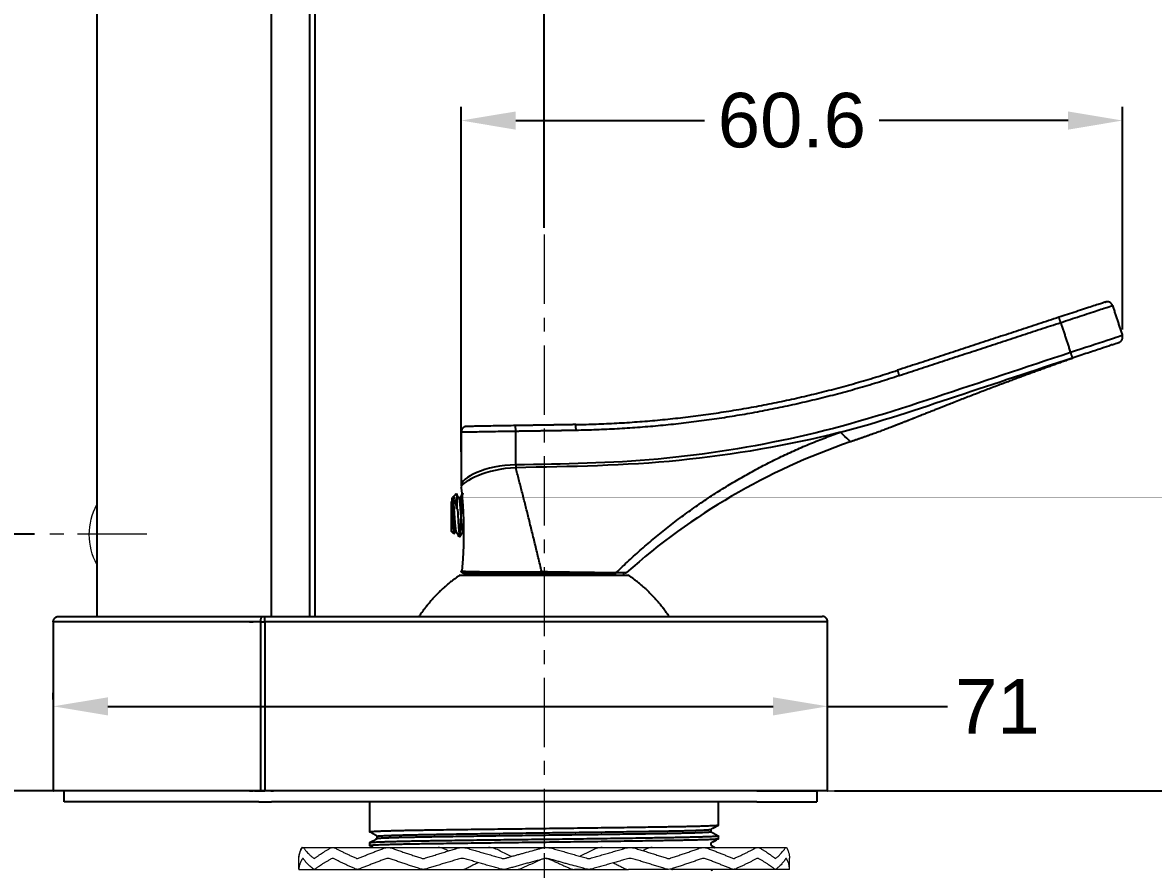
# Model space of a CAD drawing. Header units: millimetres. Extents: x 4812 to 5406, y -603 to -183.
# Drawn here: x 4879.7 to 4983.4, y -503.9 to -426.3 of the extents above; entities that cross this region are included whole.
import ezdxf

# ---------------------------------------------------------------- set-up
doc = ezdxf.new("R2010")
doc.units = ezdxf.units.MM
doc.header["$LTSCALE"] = 0.1
doc.linetypes.add('CENTERX2', pattern=[101.6, 63.5, -12.7, 12.7, -12.7])
doc.layers.get('0').update_dxf_attribs({"lineweight": 13})
doc.layers.add('CENTER', color=1, linetype='CENTERX2', lineweight=15)
doc.layers.add('DIM', color=3, linetype='Continuous', lineweight=9)
doc.styles.get("Standard").update_dxf_attribs({"font": 'arial.ttf'})
doc.dimstyles.new('사본(2) ISO-25', dxfattribs={"dimtxt": 5, "dimasz": 5, "dimexe": 1.25, "dimexo": 0.625, "dimgap": 1.5, "dimtad": 1, "dimtih": 1, "dimtoh": 1, "dimdec": 1, "dimdsep": 46, "dimtxsty": 'Standard', "dimcen": 5, "dimclrd": 3, "dimclre": 3, "dimclrt": 4, "dimadec": 0, "dimazin": 0, "dimtfac": 1, "dimtdec": 1, "dimtmove": 0, "dimatfit": 3, "dimfxl": 1.25, "dimarcsym": 0})

# ---------------------------------------------------------------- blocks, each defined once
blk = doc.blocks.new('*D9')
at = {"layer": 'Defpoints', "color": 0, "transparency": 16777216}
for p in [(5027, -375.09), (4953.54, -496.74), (5056.42, -496.74)]:
    blk.add_point(p, dxfattribs=at)
at = {"layer": 'DIM', "color": 3, "lineweight": -2, "transparency": 16777216}
for p, q in [((5027.63, -375.09), (5057.67, -375.09)), ((5056.42, -380.09), (5056.42, -429.39)), ((5056.42, -491.74), (5056.42, -437.41)), ((4954.16, -496.74), (5057.67, -496.74))]:
    blk.add_line(p, q, dxfattribs=at)
at = {"layer": 'DIM', "color": 3, "transparency": 16777216}
for points in [[(5055.58, -380.09), (5057.25, -380.09), (5056.42, -375.09)], [(5055.58, -491.74), (5057.25, -491.74), (5056.42, -496.74)]]:
    blk.add_solid(points, dxfattribs=at)
at = {"layer": 'DIM', "color": 4, "transparency": 16777216, "insert": (5056.42, -433.4), "char_height": 5, "attachment_point": 5}
blk.add_mtext('121.7', dxfattribs=at)
blk = doc.blocks.new('*D10')
at = {"layer": 'Defpoints', "color": 0, "transparency": 16777216}
for p in [(5020.9, -348.67), (4998.65, -410.8), (4927.54, -445.74), (5055.09, -496.74), (4927.54, -502.04)]:
    blk.add_point(p, dxfattribs=at)
at = {"layer": 'DIM', "color": 3, "lineweight": -2, "transparency": 16777216}
blk.add_line((4927.54, -445.11), (4927.54, -414.94), dxfattribs=at)
for start, end in [(277.0615, 282.393), (270.607, 275.5543)]:
    blk.add_arc((4927.54, 55.73), 471.92, start, end, dxfattribs=at)
at = {"layer": 'DIM', "color": 3, "transparency": 16777216}
for points in [[(5028.64, -404.38), (5029, -406.01), (5033.7, -404.1)], [(4932.54, -417), (4932.54, -415.33), (4927.54, -416.19)]]:
    blk.add_solid(points, dxfattribs=at)
at = {"layer": 'DIM', "color": 4, "transparency": 16777216, "insert": (4979.39, -413.34), "char_height": 5, "attachment_point": 5}
blk.add_mtext('13°', dxfattribs=at)
blk = doc.blocks.new('*D11')
at = {"layer": 'Defpoints', "color": 0, "transparency": 16777216}
for p in [(5027, -375.09), (4927.54, -511.74), (5027, -511.74)]:
    blk.add_point(p, dxfattribs=at)
at = {"layer": 'DIM', "color": 3, "lineweight": -2, "transparency": 16777216}
for p, q in [((5027, -375.71), (5027, -512.99)), ((4927.54, -511.12), (4927.54, -510.49)), ((4932.54, -511.74), (4969.26, -511.74)), ((5022, -511.74), (4985.28, -511.74))]:
    blk.add_line(p, q, dxfattribs=at)
at = {"layer": 'DIM', "color": 3, "transparency": 16777216}
for points in [[(4932.54, -510.91), (4932.54, -512.57), (4927.54, -511.74)], [(5022, -510.91), (5022, -512.57), (5027, -511.74)]]:
    blk.add_solid(points, dxfattribs=at)
at = {"layer": 'DIM', "color": 4, "transparency": 16777216, "insert": (4977.27, -511.74), "char_height": 5, "attachment_point": 5}
blk.add_mtext('99.5', dxfattribs=at)
blk = doc.blocks.new('*D13')
at = {"layer": 'Defpoints', "color": 0, "transparency": 16777216}
for p in [(4860.93, -473.19), (4881.44, -473.19), (4883.96, -496.74)]:
    blk.add_point(p, dxfattribs=at)
at = {"layer": 'DIM', "color": 3, "lineweight": -2, "transparency": 16777216}
for p, q in [((4860.93, -468.19), (4860.93, -463.19)), ((4880.81, -473.19), (4859.68, -473.19)), ((4860.93, -473.19), (4860.93, -478.19)), ((4860.93, -478.19), (4860.93, -480.91)), ((4860.93, -491.74), (4860.93, -489.02)), ((4860.93, -496.74), (4860.93, -491.74)), ((4883.34, -496.74), (4859.68, -496.74)), ((4860.93, -501.74), (4860.93, -506.74))]:
    blk.add_line(p, q, dxfattribs=at)
at = {"layer": 'DIM', "color": 3, "transparency": 16777216}
for points in [[(4860.09, -468.19), (4861.76, -468.19), (4860.93, -473.19)], [(4860.09, -501.74), (4861.76, -501.74), (4860.93, -496.74)]]:
    blk.add_solid(points, dxfattribs=at)
at = {"layer": 'DIM', "color": 4, "transparency": 16777216, "insert": (4860.93, -484.97), "char_height": 5, "attachment_point": 5}
blk.add_mtext('23.6', dxfattribs=at)
blk = doc.blocks.new('*D19')
at = {"layer": 'Defpoints', "color": 0, "transparency": 16777216}
for p in [(4980.58, -435.28), (4980.58, -455.06), (4919.94, -466.29)]:
    blk.add_point(p, dxfattribs=at)
at = {"layer": 'DIM', "color": 3, "lineweight": -2, "transparency": 16777216}
for p, q in [((4919.94, -465.66), (4919.94, -434.03)), ((4980.58, -454.43), (4980.58, -434.03)), ((4924.94, -435.28), (4942.25, -435.28)), ((4975.58, -435.28), (4958.27, -435.28))]:
    blk.add_line(p, q, dxfattribs=at)
at = {"layer": 'DIM', "color": 3, "transparency": 16777216}
for points in [[(4924.94, -434.45), (4924.94, -436.12), (4919.94, -435.28)], [(4975.58, -434.45), (4975.58, -436.12), (4980.58, -435.28)]]:
    blk.add_solid(points, dxfattribs=at)
at = {"layer": 'DIM', "color": 4, "transparency": 16777216, "insert": (4950.26, -435.28), "char_height": 5, "attachment_point": 5}
blk.add_mtext('60.6', dxfattribs=at)
blk = doc.blocks.new('*D24')
at = {"layer": 'Defpoints', "color": 0, "transparency": 16777216}
for p in [(4882.54, -488.99), (4953.54, -488.99), (4953.54, -493.17)]:
    blk.add_point(p, dxfattribs=at)
at = {"layer": 'DIM', "color": 3, "lineweight": -2, "transparency": 16777216}
for p, q in [((4882.54, -488.37), (4882.54, -487.74)), ((4953.54, -492.55), (4953.54, -487.74)), ((4887.54, -488.99), (4948.54, -488.99)), ((4953.54, -488.99), (4964.52, -488.99))]:
    blk.add_line(p, q, dxfattribs=at)
at = {"layer": 'DIM', "color": 3, "transparency": 16777216}
for points in [[(4887.54, -488.16), (4887.54, -489.82), (4882.54, -488.99)], [(4948.54, -488.16), (4948.54, -489.82), (4953.54, -488.99)]]:
    blk.add_solid(points, dxfattribs=at)
at = {"layer": 'DIM', "color": 4, "transparency": 16777216, "insert": (4969.1, -488.99), "char_height": 5, "attachment_point": 5}
blk.add_mtext('71', dxfattribs=at)
blk = doc.blocks.new('*D69')
at = {"layer": 'Defpoints', "color": 0, "transparency": 16777216}
for p in [(5055.09, -496.74), (4927.54, -526.74), (4927.54, -526.74)]:
    blk.add_point(p, dxfattribs=at)
at = {"layer": 'DIM', "color": 3, "lineweight": -2, "transparency": 16777216}
for p, q in [((5055.09, -497.37), (5055.09, -527.99)), ((4927.54, -526.12), (4927.54, -525.49)), ((4932.54, -526.74), (4981.59, -526.74)), ((5050.09, -526.74), (5001.03, -526.74))]:
    blk.add_line(p, q, dxfattribs=at)
at = {"layer": 'DIM', "color": 3, "transparency": 16777216}
for points in [[(4932.54, -525.91), (4932.54, -527.57), (4927.54, -526.74)], [(5050.09, -525.91), (5050.09, -527.57), (5055.09, -526.74)]]:
    blk.add_solid(points, dxfattribs=at)
at = {"layer": 'DIM', "color": 4, "transparency": 16777216, "insert": (4991.31, -526.74), "char_height": 5, "attachment_point": 5}
blk.add_mtext('127.5', dxfattribs=at)

msp = doc.modelspace()

# ---------------------------------------------------------------- linework, layer by layer
at = {"lineweight": -3}
msp.add_line((4886.54, -354.24), (4886.54, -480.74), dxfattribs=at)
at = {"lineweight": -3, "extrusion": (0, 1, 0)}
for p, q in [((4883.54, -497.74), (4883.54, -496.74)), ((4901, -496.74), (4883.54, -496.74)), ((4901, -496.74), (4901.56, -496.74)), ((4901.56, -496.74), (4901.94, -496.74)), ((4947.04, -496.74), (4901.94, -496.74)), ((4947.04, -496.74), (4952.54, -496.74)), ((4952.54, -496.74), (4952.54, -497.74)), ((4901.39, -497.74), (4883.54, -497.74)), ((4901.39, -497.74), (4902.54, -497.74)), ((4947.04, -497.74), (4902.54, -497.74)), ((4947.04, -497.74), (4952.54, -497.74))]:
    msp.add_line(p, q, dxfattribs=at)
msp.add_line((4953.54, -496.74), (4957.56, -496.74))
at = {"color": 7, "linetype": 'Continuous'}
for p, q in [((4905.35, -501.94), (4937.45, -501.94)), ((4920.03, -501.94), (4922.45, -501.94)), ((4932.88, -501.94), (4935.42, -501.94)), ((4937.45, -501.94), (4949.73, -501.94)), ((4905.04, -503.92), (4905.04, -502.94)), ((4927.11, -503.09), (4927.24, -503.03)), ((4950.04, -503.92), (4950.04, -502.9)), ((4905.05, -503.92), (4905.04, -503.94)), ((4905.04, -503.94), (4923.83, -503.94)), ((4916.46, -503.94), (4920.03, -503.94)), ((4923.83, -503.94), (4935.28, -503.94)), ((4931.64, -503.94), (4930.32, -503.94)), ((4938.96, -503.94), (4935.28, -503.94)), ((4950.04, -503.94), (4939.31, -503.94)), ((4950.04, -503.94), (4950.04, -503.92))]:
    msp.add_line(p, q, dxfattribs=at)
at = {"extrusion": (0, 0, -1)}
msp.add_arc((-4891.59, -473.24), 5.75, 331.4378, 28.5622, dxfattribs=at)
at = {"lineweight": -3}
for points, degree in [([(4902.54, -480.74), (4902.54, -417.49), (4902.54, -354.24)], 2), ([(4906.04, -377.67), (4906.04, -429.21), (4906.04, -480.74)], 2), ([(4906.54, -480.74), (4906.54, -429.21), (4906.54, -377.67)], 2), ([(4979.66, -452.24), (4980.11, -453.62), (4980.56, -454.99)], 2), ([(4974.75, -453.32), (4967.35, -455.75), (4959.94, -458.18)], 2), ([(4960.09, -458.66), (4967.5, -456.23), (4974.91, -453.8)], 2), ([(4974.91, -453.8), (4975.36, -455.18), (4975.81, -456.56)], 2), ([(4930.46, -463.16), (4927.7, -463.21), (4924.93, -463.25)], 2), ([(4919.94, -463.83), (4919.94, -466.29), (4919.94, -468.74)], 2), ([(4924.94, -463.75), (4927.71, -463.71), (4930.47, -463.66)], 2), ([(4924.94, -466.85), (4924.94, -465.3), (4924.94, -463.75)], 2), ([(4955.61, -464.75), (4955.61, -464.75), (4955.37, -464.47), (4954.71, -463.86)], 3), ([(4924.94, -467.11), (4922.28, -467.19), (4920.01, -468.44), (4919.95, -468.82)], 3), ([(4919.2, -469.78), (4919.35, -469.64), (4919.49, -469.49)], 2), ([(4919.73, -469.9), (4919.65, -469.77), (4919.58, -469.63), (4919.5, -469.5)], 3), ([(4920.05, -469.5), (4919.97, -469.63), (4919.9, -469.77), (4919.82, -469.9)], 3), ([(4919.2, -469.78), (4919.19, -469.79), (4919.19, -469.79)], 2), ([(4919.83, -469.89), (4919.77, -469.89), (4919.72, -469.89)], 2), ([(4919.94, -469.88), (4919.94, -469.86), (4919.94, -469.83)], 2), ([(4919.27, -473.17), (4919.16, -473.05), (4919.04, -472.94)], 2), ([(4919.27, -473.16), (4919.31, -473.1), (4919.35, -473.04), (4919.38, -472.98)], 3), ([(4919.37, -472.99), (4919.42, -472.99), (4919.48, -472.99)], 2), ([(4919.47, -472.98), (4919.55, -473.13), (4919.64, -473.28), (4919.73, -473.43)], 3), ([(4919.82, -473.43), (4919.91, -473.28), (4920, -473.13), (4920.08, -472.98)], 3), ([(4920.24, -476.77), (4920.24, -476.86), (4920.24, -476.95)], 2), ([(4927.54, -476.77), (4927.54, -476.86), (4927.54, -476.95)], 2), ([(4934.16, -476.72), (4934.79, -476.72), (4935.11, -476.72), (4935.11, -476.72)], 3), ([(4934.84, -476.95), (4934.84, -476.86), (4934.84, -476.77)], 2), ([(4882.54, -481.24), (4882.54, -488.99), (4882.54, -496.74)], 2), ([(4901.56, -496.74), (4901.56, -488.99), (4901.56, -481.24)], 2), ([(4901.94, -481.24), (4901.94, -488.99), (4901.94, -496.74)], 2), ([(4953.54, -496.74), (4953.54, -488.99), (4953.54, -481.24)], 2), ([(4943.54, -499.87), (4943.54, -498.8), (4943.54, -497.74)], 2), ([(4912.24, -500.9), (4911.89, -500.69), (4911.54, -500.49)], 2), ([(4942.84, -500.27), (4943.07, -500.14), (4943.3, -500), (4943.54, -499.87)], 3), ([(4942.84, -500.27), (4942.84, -500.37), (4942.84, -500.48)], 2), ([(4942.84, -500.48), (4943.19, -500.68), (4943.54, -500.88)], 2), ([(4912.24, -501.1), (4912.01, -501.24), (4911.78, -501.37), (4911.54, -501.51)], 3), ([(4911.54, -501.51), (4911.54, -501.62), (4911.54, -501.74)], 2), ([(4911.88, -501.94), (4911.71, -501.84), (4911.54, -501.74)], 2), ([(4912.24, -501.1), (4912.24, -501), (4912.24, -500.9)], 2), ([(4942.84, -501.52), (4943.07, -501.39), (4943.3, -501.25), (4943.54, -501.12)], 3), ([(4942.84, -501.52), (4942.84, -501.62), (4942.84, -501.73)], 2), ([(4942.84, -501.73), (4943.02, -501.83), (4943.2, -501.94)], 2), ([(4943.54, -501.12), (4943.54, -501), (4943.54, -500.88)], 2), ([(4942.84, -504.02), (4942.89, -504), (4942.94, -503.97), (4942.99, -503.94)], 3)]:
    msp.add_open_spline(points, degree=degree, dxfattribs=at)
for points, weights, degree in [([(4979.03, -451.92), (4979.03, -451.92), (4974.75, -453.32)], [1, 0.707106781187, 1], 2), ([(4979.66, -452.24), (4979.5, -451.76), (4979.03, -451.92)], [1, 0.707106781186, 1], 2), ([(4974.91, -453.8), (4979.66, -452.24), (4979.66, -452.24)], [1, 0.707106781187, 1], 2), ([(4974.91, -453.8), (4974.75, -453.32), (4974.75, -453.32)], [1, 0.707106781186, 1], 2), ([(4980.24, -455.63), (4980.72, -455.47), (4980.56, -454.99)], [1, 0.707611653958, 1], 2), ([(4979.6, -455.84), (4979.57, -455.85), (4979.54, -455.86), (4979.51, -455.87)], [0.999938164099, 0.999935183439, 0.999932096424, 0.99992890336], 3), ([(4975.81, -456.56), (4975.97, -457.03), (4975.97, -457.03)], [1, 0.710003125593, 1], 2), ([(4930.46, -463.16), (4945.58, -462.89), (4959.94, -458.18)], [1, 0.988806020204, 1], 2), ([(4959.94, -458.18), (4959.94, -458.18), (4960.09, -458.66)], [1, 0.707106781186, 1], 2), ([(4930.47, -463.66), (4945.66, -463.39), (4960.09, -458.66)], [1, 0.988806020204, 1], 2), ([(4920.43, -463.33), (4919.94, -463.34), (4919.94, -463.83)], [1, 0.713250449155, 1], 2), ([(4924.93, -463.25), (4920.43, -463.33), (4920.43, -463.33)], [1, 0.707106781187, 1], 2), ([(4924.94, -463.75), (4924.93, -463.25), (4924.93, -463.25)], [1, 0.707106781187, 1], 2), ([(4930.47, -463.66), (4930.46, -463.16), (4930.46, -463.16)], [1, 0.707106781187, 1], 2), ([(4919.94, -463.83), (4919.94, -463.83), (4924.94, -463.75)], [1, 0.707106781187, 1], 2), ([(4934.16, -476.72), (4943.23, -467.86), (4954.71, -463.86)], [1, 0.97686785134, 1], 2), ([(4924.94, -466.85), (4924.94, -466.99), (4924.94, -467.11)], [1, 0.961113639376, 1], 2), ([(4927.32, -476.64), (4926.14, -471.65), (4924.94, -467.11)], [1, 0.995835492255, 1], 2), ([(4920.03, -476.58), (4920.4, -472.66), (4919.95, -468.82)], [1, 0.996500776785, 1], 2), ([(4919.09, -469.89), (4919.09, -469.92), (4919.09, -470.2)], [1, 0.888213572583, 0.861756572766], 2), ([(4919.54, -469.96), (4919.54, -470.35), (4919.54, -470.92)], [1, 0.958199667382, 0.997145131737], 2), ([(4920.14, -476.77), (4919.94, -476.77), (4919.94, -476.57)], [1, 0.707106781168, 1], 2), ([(4935.11, -476.72), (4935.06, -476.77), (4934.98, -476.77)], [1, 0.934545176287, 1], 2), ([(4919.84, -476.95), (4917.59, -478.47), (4916.08, -480.74)], [1, 0.9754927699, 0.988859577717], 2), ([(4938.99, -480.72), (4937.49, -478.47), (4935.24, -476.95)], [0.950759571329, 0.956661071003, 1], 2), ([(4882.54, -481.24), (4882.54, -480.74), (4883.04, -480.74)], [1, 0.707106781187, 1], 2), ([(4901.56, -481.24), (4901.56, -480.74), (4901.75, -480.74)], [1, 0.707106781186, 1], 2), ([(4901.75, -480.74), (4901.84, -480.74), (4901.94, -480.74)], [1, 0.980580675691, 1], 2), ([(4901.94, -481.24), (4901.94, -480.74), (4901.94, -480.74)], [1, 0.707106781187, 1], 2), ([(4901.56, -481.24), (4901.74, -481.24), (4901.94, -481.24)], [1, 0.980580675691, 1], 2), ([(4901.94, -496.74), (4901.74, -496.74), (4901.56, -496.74)], [1, 0.980580675691, 1], 2), ([(4953.54, -496.74), (4953.54, -496.74), (4947.04, -496.74)], [1, 0.707106781187, 1], 2)]:
    msp.add_rational_spline(points, weights, degree=degree, dxfattribs=at)
for points, degree, knots in [([(4980.56, -454.99), (4980.56, -454.99), (4980.05, -455.16), (4978.29, -455.74), (4977.07, -456.14), (4975.81, -456.56)], 3, [-8.053265, -8.053265, -8.053265, -8.053265, -4.026633, -4.026633, 0, 0, 0, 0]), ([(4975.97, -457.03), (4976.45, -456.87), (4976.93, -456.71), (4977.39, -456.57), (4977.84, -456.42), (4978.27, -456.28), (4978.64, -456.15), (4978.98, -456.04), (4979.28, -455.94), (4979.52, -455.86)], 3, [-7.100532, -7.100532, -7.100532, -7.100532, -5.574899, -5.574899, -5.574899, -4.048896, -4.048896, -4.048896, -2.665853, -2.665853, -2.665853, -2.665853]), ([(4979.6, -455.84), (4979.85, -455.76), (4980.04, -455.69), (4980.14, -455.66), (4980.21, -455.64), (4980.24, -455.63), (4980.24, -455.63)], 3, [-2.523289, -2.523289, -2.523289, -2.523289, -0.997982, -0.997982, -0.997982, 0, 0, 0, 0]), ([(4975.81, -456.56), (4971.68, -457.92), (4967.56, -459.29), (4959.3, -462.04), (4955.15, -463.32), (4946.65, -465.23), (4942.32, -465.92), (4933.66, -466.72), (4929.3, -466.77), (4924.94, -466.85)], 3, [0, 0, 0, 0, 13.064549, 13.064549, 26.129098, 26.129098, 39.193647, 39.193647, 52.258196, 52.258196, 52.258196, 52.258196]), ([(4954.71, -463.86), (4958.31, -462.91), (4961.84, -461.72), (4968.9, -459.37), (4972.44, -458.2), (4975.97, -457.03)], 3, [-22.335387, -22.335387, -22.335387, -22.335387, -11.167694, -11.167694, 0, 0, 0, 0]), ([(4954.71, -463.86), (4949.86, -465.1), (4944.92, -465.93), (4934.96, -466.95), (4929.95, -467.01), (4924.94, -467.11)], 3, [-30.049519, -30.049519, -30.049519, -30.049519, -15.02476, -15.02476, 0, 0, 0, 0]), ([(4955.61, -464.75), (4951.81, -466.05), (4948.16, -467.73), (4941.32, -471.72), (4938.11, -474.05), (4935.11, -476.72)], 3, [0, 0, 0, 0, 11.965229, 11.965229, 23.930457, 23.930457, 23.930457, 23.930457]), ([(4924.94, -466.85), (4923.57, -466.87), (4922.27, -467.17), (4920.46, -467.94), (4919.94, -468.39), (4919.94, -468.74)], 3, [-8.316862, -8.316862, -8.316862, -8.316862, -4.158431, -4.158431, 0, 0, 0, 0]), ([(4919.49, -469.49), (4919.5, -469.49), (4919.51, -469.54), (4919.52, -469.61), (4919.52, -469.69), (4919.53, -469.81), (4919.54, -469.96)], 3, [0, 0, 0, 0, 0.662255, 0.662255, 0.662255, 1.356339, 1.356339, 1.356339, 1.356339]), ([(4919.09, -470.2), (4919.1, -470.3), (4919.11, -470.43), (4919.11, -470.57), (4919.12, -470.71), (4919.13, -470.88), (4919.14, -471.05), (4919.15, -471.22), (4919.15, -471.4), (4919.16, -471.57), (4919.17, -471.75), (4919.18, -471.93), (4919.18, -472.1), (4919.19, -472.27), (4919.2, -472.43), (4919.21, -472.57), (4919.22, -472.72), (4919.23, -472.84), (4919.23, -472.93), (4919.24, -473.03), (4919.25, -473.09), (4919.25, -473.13)], 3, [0, 0, 0, 0, 0.536605, 0.536605, 0.536605, 1.07366, 1.07366, 1.07366, 1.610664, 1.610664, 1.610664, 2.148678, 2.148678, 2.148678, 2.710723, 2.710723, 2.710723, 3.272747, 3.272747, 3.272747, 3.833729, 3.833729, 3.833729, 3.833729]), ([(4919.54, -470.93), (4919.51, -470.74), (4919.48, -470.56), (4919.45, -470.4), (4919.42, -470.24), (4919.39, -470.1), (4919.36, -469.99), (4919.33, -469.88), (4919.3, -469.81), (4919.26, -469.78)], 3, [-2.357399, -2.357399, -2.357399, -2.357399, -1.725091, -1.725091, -1.725091, -1.061573, -1.061573, -1.061573, -0.394092, -0.394092, -0.394092, -0.394092]), ([(4920.03, -476.58), (4920.3, -476.62), (4921.21, -476.64), (4923.83, -476.66), (4925.55, -476.65), (4927.32, -476.64)], 3, [-10.748388, -10.748388, -10.748388, -10.748388, -5.374194, -5.374194, 0, 0, 0, 0]), ([(4920.14, -476.77), (4920.14, -476.77), (4920.95, -476.77), (4923.68, -476.77), (4925.6, -476.77), (4929.52, -476.77), (4931.44, -476.77), (4933.35, -476.77), (4933.81, -476.77), (4934.16, -476.77)], 3, [0, 0, 0, 0, 5.976776, 5.976776, 11.953552, 11.953552, 17.930327, 17.930327, 20.318793, 20.318793, 20.318793, 20.318793]), ([(4927.32, -476.64), (4928.71, -476.64), (4930.09, -476.67), (4932.5, -476.71), (4933.49, -476.71), (4934.16, -476.72)], 3, [-8.405238, -8.405238, -8.405238, -8.405238, -4.202619, -4.202619, 0, 0, 0, 0]), ([(4883.04, -480.74), (4883.04, -480.74), (4883.49, -480.74), (4885.22, -480.74), (4886.53, -480.74), (4889.83, -480.74), (4891.86, -480.74), (4896.46, -480.74), (4899.02, -480.74), (4901.75, -480.74)], 3, [0, 0, 0, 0, 8.854031, 8.854031, 17.708061, 17.708061, 26.562092, 26.562092, 35.416123, 35.416123, 35.416123, 35.416123]), ([(4901.94, -480.74), (4914.64, -480.74), (4928.92, -480.74), (4943.21, -480.74), (4945.59, -480.74), (4946.38, -480.74), (4947.97, -480.74), (4948.75, -480.74), (4950.9, -480.74), (4952.08, -480.74), (4952.91, -480.74), (4953.01, -480.74), (4953.05, -480.74)], 3, [0, 0, 0, 0, 38.111799, 42.875773, 42.875773, 45.257761, 45.257761, 47.639748, 47.639748, 52.403723, 52.403723, 54.653307, 54.653307, 54.653307, 54.653307]), ([(4947.04, -496.74), (4924.89, -496.74), (4902.74, -496.74), (4902.34, -496.74), (4901.94, -496.74)], 2, [-45.1, -45.1, -45.1, -0.8, -0.8, 0, 0, 0]), ([(4911.54, -497.74), (4911.54, -498.24), (4911.54, -498.74), (4911.54, -499.24), (4911.54, -499.58), (4911.54, -499.92), (4911.54, -500.26), (4911.54, -500.34), (4911.54, -500.41), (4911.54, -500.49)], 3, [1, 1, 1, 1, 2.5, 2.5, 2.5, 3.51806, 3.51806, 3.51806, 3.75, 3.75, 3.75, 3.75])]:
    msp.add_open_spline(points, degree=degree, knots=knots, dxfattribs=at)
for points, weights, degree, knots in [([(4975.99, -457.08), (4972.65, -458.25), (4969.33, -459.49), (4964.83, -461.24), (4963.61, -461.72), (4962.1, -462.32), (4961.8, -462.44), (4961.35, -462.62), (4961.19, -462.68), (4960.89, -462.8), (4960.74, -462.86), (4959.97, -463.16), (4959.36, -463.4), (4957.7, -464.02), (4956.66, -464.39), (4955.61, -464.75)], [0.998941948158, 0.997489056579, 0.994630549862, 0.989575354084, 0.988102306291, 0.986154767143, 0.985759947842, 0.98516041562, 0.984959354334, 0.984554907994, 0.98435152294, 0.983329064887, 0.982493393543, 0.98021169232, 0.978739617782, 0.97724427127], 3, [4.517345, 4.517345, 4.517345, 4.517345, 15.15368, 15.15368, 19.067297, 19.067297, 20.045701, 20.045701, 20.534904, 20.534904, 21.024106, 21.024106, 22.980914, 22.980914, 26.277891, 26.277891, 26.277891, 26.277891]), ([(4920.08, -469.45), (4920.06, -469.49), (4920.04, -469.66), (4919.98, -470.18), (4919.92, -471.33), (4919.86, -472.49), (4919.81, -473.12), (4919.78, -473.37), (4919.75, -473.43)], [0.985174147449, 0.976825080391, 1, 0.866025403784, 1, 0.866025403784, 1, 0.969903383288, 0.992973504834], 2, [-6.428131, -6.428131, -6.428131, -5.698083, -5.698083, -3.385737, -3.385737, -1.073391, -1.073391, -0.125299, -0.125299, -0.125299]), ([(4919.04, -472.94), (4919.04, -473.02), (4919.04, -471.52), (4919.04, -470.68), (4919.04, -470.2)], [1, 0.707106784228, 1, 0.811035483196, 0.865897635554], 2, [0, 0, 0, 2.356194, 2.356194, 3.876329, 3.876329, 3.876329]), ([(4919.09, -470.2), (4919.15, -470.7), (4919.2, -471.52), (4919.26, -472.42), (4919.32, -472.82), (4919.34, -472.99), (4919.37, -472.99)], [0.983452392947, 0.874885095532, 1, 0.866025403784, 1, 0.939759213307, 0.933692165276], 2, [-59.862632, -59.862632, -59.862632, -58.204388, -58.204388, -56.410905, -56.410905, -55.604452, -55.604452, -55.604452]), ([(4919.13, -469.89), (4919.17, -469.89), (4919.2, -470.14), (4919.25, -470.63), (4919.31, -471.52), (4919.37, -472.42), (4919.43, -472.82), (4919.45, -472.94), (4919.47, -472.98)], [0.94816992924, 0.933431170503, 1, 0.866025403784, 1, 0.866025403784, 1, 0.955751548451, 0.940731406145], 2, [0.616318, 0.616318, 0.616318, 1.583157, 1.583157, 3.376741, 3.376741, 5.170325, 5.170325, 5.762701, 5.762701, 5.762701]), ([(4919.73, -469.9), (4919.76, -469.95), (4919.78, -470.14), (4919.84, -470.63), (4919.9, -471.52), (4919.96, -472.42), (4920.02, -472.82), (4920.04, -472.99), (4920.07, -472.99)], [0.934344397636, 0.942457631737, 1, 0.866025403784, 1, 0.866025403784, 1, 0.939757436232, 0.933691807373], 2, [-50.007117, -50.007117, -50.007117, -49.236789, -49.236789, -47.443252, -47.443252, -45.649769, -45.649769, -44.843293, -44.843293, -44.843293]), ([(4919.83, -469.89), (4919.87, -469.89), (4919.9, -470.14), (4919.92, -470.37), (4919.95, -470.75)], [0.933690113943, 0.926276382201, 1, 0.932314259818, 0.933019984188], 2, [11.357688, 11.357688, 11.357688, 12.344662, 12.344662, 13.250805, 13.250805, 13.250805]), ([(4919.61, -470.92), (4919.62, -471.23), (4919.64, -471.55), (4919.7, -472.7), (4919.76, -473.22), (4919.78, -473.44), (4919.81, -473.44)], [0.955234853576, 0.965020689522, 1, 0.866025403784, 1, 0.969460713933, 0.993663676582], 2, [-4.072597, -4.072597, -4.072597, -3.385737, -3.385737, -1.073391, -1.073391, -0.111354, -0.111354, -0.111354]), ([(4919.84, -476.95), (4919.84, -476.95), (4927.54, -476.95), (4935.24, -476.95), (4935.24, -476.95)], [1, 0.707106781187, 1, 0.707106781187, 1], 2, [0, 0, 0, 12.095132, 12.095132, 24.190263, 24.190263, 24.190263]), ([(4953.54, -481.24), (4953.54, -481.03), (4953.39, -480.89), (4953.25, -480.74), (4953.05, -480.74)], [1, 0.853553390593, 0.853553390593, 0.853553390593, 0.994441975462], 2, [0, 0, 0, 0.4142136, 0.4142136, 0.8204909, 0.8204909, 0.8204909]), ([(4901.56, -481.24), (4901.28, -481.24), (4901, -481.24), (4882.54, -481.24), (4882.54, -481.24)], [1, 1, 1, 0.832050294338, 1], 2, [0, 0, 0, 0.6, 0.6, 40.6, 40.6, 40.6]), ([(4953.54, -481.24), (4953.54, -481.24), (4947.04, -481.24), (4924.49, -481.24), (4901.94, -481.24)], [1, 0.707106781187, 1, 1, 1], 2, [21.5, 21.5, 21.5, 34.5, 34.5, 79.6, 79.6, 79.6]), ([(4901.56, -496.74), (4901.28, -496.74), (4901, -496.74), (4882.54, -496.74), (4882.54, -496.74)], [1, 1, 1, 0.832050294338, 1], 2, [-40.6, -40.6, -40.6, -40, -40, 0, 0, 0]), ([(4911.54, -500.49), (4911.54, -500.41), (4916.23, -500.33), (4920.91, -500.26), (4927.54, -500.18), (4934.17, -500.1), (4938.85, -500.02), (4943.4, -499.95), (4943.54, -499.87)], [0.999999999961, 0.92387953255, 1, 0.923879532511, 1, 0.923879532511, 1, 0.925922679783, 0.996023385571], 2, [-53.02302, -53.02302, -53.02302, -39.767265, -39.767265, -26.51151, -26.51151, -13.255755, -13.255755, -0.355797, -0.355797, -0.355797]), ([(4912.24, -500.9), (4912.24, -500.82), (4916.72, -500.74), (4921.2, -500.66), (4927.54, -500.58), (4933.88, -500.5), (4938.36, -500.43), (4942.7, -500.35), (4942.84, -500.27)], [0.99999999996, 0.923879532552, 1, 0.923879532511, 1, 0.923879532511, 1, 0.926016725123, 0.995845624347], 2, [0, 0, 0, 12.675898, 12.675898, 25.351796, 25.351796, 38.027694, 38.027694, 50.347698, 50.347698, 50.347698]), ([(4912.24, -501.1), (4912.38, -501.02), (4916.72, -500.95), (4921.2, -500.87), (4927.54, -500.79), (4933.88, -500.71), (4938.36, -500.64), (4942.84, -500.56), (4942.84, -500.48)], [0.995845624311, 0.926016725162, 1, 0.923879532511, 1, 0.923879532511, 1, 0.923879532511, 1], 2, [-50.347698, -50.347698, -50.347698, -38.027694, -38.027694, -25.351796, -25.351796, -12.675898, -12.675898, 0, 0, 0]), ([(4943.54, -500.88), (4943.54, -500.96), (4938.85, -501.04), (4934.17, -501.12), (4927.54, -501.2), (4920.91, -501.27), (4916.23, -501.35), (4911.68, -501.43), (4911.54, -501.51)], [1, 0.923879532511, 1, 0.923879532511, 1, 0.923879532511, 1, 0.925922679783, 0.996023385571], 2, [-53.02302, -53.02302, -53.02302, -39.767265, -39.767265, -26.51151, -26.51151, -13.255755, -13.255755, -0.355797, -0.355797, -0.355797]), ([(4911.54, -501.74), (4911.54, -501.66), (4916.23, -501.58), (4920.91, -501.51), (4927.54, -501.43), (4934.17, -501.35), (4938.85, -501.27), (4943.4, -501.2), (4943.54, -501.12)], [1, 0.923879532511, 1, 0.923879532511, 1, 0.923879532511, 1, 0.925922679869, 0.996023385491], 2, [-53.02302, -53.02302, -53.02302, -39.767265, -39.767265, -26.51151, -26.51151, -13.255755, -13.255755, -0.355797, -0.355797, -0.355797])]:
    msp.add_rational_spline(points, weights, degree=degree, knots=knots, dxfattribs=at)
at = {"color": 7, "linetype": 'Continuous'}
for points, knots in [([(4905.04, -502.94), (4905.05, -502.94), (4905.04, -502.93), (4905.05, -502.92), (4905.05, -502.91), (4905.05, -502.88), (4905.05, -502.85), (4905.05, -502.82), (4905.06, -502.79), (4905.06, -502.74), (4905.07, -502.68), (4905.09, -502.62), (4905.11, -502.52), (4905.14, -502.41), (4905.2, -502.27), (4905.25, -502.16), (4905.3, -502.07), (4905.33, -502.01), (4905.37, -501.95), (4905.4, -501.94), (4905.42, -501.94)], [0, 0, 0, 0, 0.003655, 0.013716, 0.028429, 0.044815, 0.076577, 0.106875, 0.137728, 0.169071, 0.231757, 0.294926, 0.358766, 0.488481, 0.621512, 0.758377, 0.828419, 0.899188, 0.956788, 1, 1, 1, 1]), ([(4905.35, -501.94), (4905.34, -501.94), (4905.31, -501.95), (4905.28, -501.99), (4905.25, -502.05), (4905.21, -502.13), (4905.17, -502.23), (4905.12, -502.39), (4905.07, -502.59), (4905.05, -502.75), (4905.04, -502.83)], [0, 0, 0, 0, 0.039174, 0.091001, 0.158405, 0.227445, 0.362681, 0.49473, 0.751023, 1, 1, 1, 1]), ([(4905.42, -501.94), (4905.46, -501.94), (4905.51, -501.99), (4905.57, -502.07), (4905.64, -502.16), (4905.74, -502.28), (4905.86, -502.41), (4905.98, -502.53), (4906.07, -502.62), (4906.14, -502.69), (4906.22, -502.75), (4906.3, -502.82), (4906.38, -502.88), (4906.43, -502.94), (4906.47, -502.94)], [0, 0, 0, 0, 0.079865, 0.138206, 0.197948, 0.320761, 0.448151, 0.580277, 0.648181, 0.717289, 0.787668, 0.859288, 0.932255, 1, 1, 1, 1]), ([(4906.47, -502.94), (4906.5, -502.94), (4906.56, -502.88), (4906.64, -502.82), (4906.74, -502.75), (4906.83, -502.68), (4906.93, -502.62), (4907.06, -502.52), (4907.23, -502.41), (4907.41, -502.3), (4907.56, -502.21), (4907.67, -502.14), (4907.77, -502.08), (4907.85, -502.04), (4907.92, -501.99), (4908.03, -501.95), (4908.11, -501.94), (4908.16, -501.94)], [0, 0, 0, 0, 0.051035, 0.107803, 0.165534, 0.224307, 0.284098, 0.344937, 0.469686, 0.598553, 0.664524, 0.731525, 0.799547, 0.833951, 0.868491, 0.935156, 1, 1, 1, 1]), ([(4908.16, -501.94), (4908.2, -501.94), (4908.29, -501.95), (4908.42, -502), (4908.55, -502.07), (4908.68, -502.14), (4908.81, -502.21), (4908.99, -502.3), (4909.23, -502.41), (4909.47, -502.53), (4909.66, -502.62), (4909.81, -502.68), (4909.96, -502.75), (4910.12, -502.82), (4910.27, -502.89), (4910.38, -502.94), (4910.43, -502.94)], [0, 0, 0, 0, 0.052356, 0.107889, 0.166605, 0.226196, 0.28658, 0.347746, 0.472421, 0.600187, 0.665222, 0.73101, 0.797557, 0.864848, 0.9329, 1, 1, 1, 1]), ([(4910.43, -502.94), (4910.49, -502.94), (4910.6, -502.88), (4910.76, -502.82), (4910.92, -502.75), (4911.09, -502.68), (4911.25, -502.62), (4911.48, -502.52), (4911.77, -502.41), (4912.06, -502.3), (4912.3, -502.21), (4912.48, -502.14), (4912.63, -502.08), (4912.75, -502.04), (4912.88, -501.99), (4913.03, -501.95), (4913.16, -501.94), (4913.23, -501.94)], [0, 0, 0, 0, 0.056861, 0.115748, 0.175241, 0.235354, 0.296073, 0.3574, 0.481836, 0.608612, 0.67286, 0.737676, 0.80305, 0.835947, 0.868952, 0.934545, 1, 1, 1, 1]), ([(4913.23, -501.94), (4913.3, -501.94), (4913.43, -501.95), (4913.62, -502), (4913.81, -502.07), (4914.01, -502.14), (4914.2, -502.21), (4914.47, -502.3), (4914.8, -502.41), (4915.14, -502.53), (4915.41, -502.62), (4915.62, -502.68), (4915.83, -502.75), (4916.04, -502.82), (4916.21, -502.87), (4916.35, -502.93), (4916.43, -502.94), (4916.46, -502.94)], [0, 0, 0, 0, 0.058051, 0.117214, 0.177515, 0.238287, 0.299503, 0.361155, 0.485745, 0.612006, 0.675748, 0.739887, 0.804419, 0.869335, 0.934632, 0.967429, 1, 1, 1, 1]), ([(4916.46, -502.94), (4916.5, -502.94), (4916.57, -502.93), (4916.71, -502.87), (4916.89, -502.82), (4917.11, -502.75), (4917.33, -502.68), (4917.55, -502.62), (4917.84, -502.53), (4918.21, -502.41), (4918.58, -502.3), (4918.88, -502.21), (4919.1, -502.14), (4919.29, -502.08), (4919.45, -502.04), (4919.6, -501.99), (4919.79, -501.95), (4919.95, -501.94), (4920.03, -501.94)], [0, 0, 0, 0, 0.029826, 0.060025, 0.120656, 0.18161, 0.242883, 0.304467, 0.366357, 0.491022, 0.616824, 0.680134, 0.743708, 0.807538, 0.839548, 0.871615, 0.935748, 1, 1, 1, 1]), ([(4918.73, -502.25), (4918.59, -502.17), (4918.32, -502), (4918, -501.94), (4917.84, -501.94)], [0, 0, 0, 0, 0.515884, 1, 1, 1, 1]), ([(4920.03, -501.94), (4920.11, -501.94), (4920.27, -501.95), (4920.51, -502), (4920.74, -502.07), (4920.97, -502.14), (4921.21, -502.21), (4921.52, -502.3), (4921.91, -502.41), (4922.31, -502.53), (4922.62, -502.62), (4922.86, -502.68), (4923.1, -502.75), (4923.34, -502.82), (4923.54, -502.87), (4923.7, -502.93), (4923.79, -502.94), (4923.83, -502.94)], [0, 0, 0, 0, 0.06091, 0.122159, 0.183767, 0.245572, 0.307567, 0.369743, 0.494615, 0.620135, 0.683121, 0.746249, 0.809511, 0.872901, 0.93641, 0.968211, 1, 1, 1, 1]), ([(4924.54, -502.76), (4924.37, -502.67), (4924.03, -502.51), (4923.51, -502.26), (4923.01, -501.99), (4922.64, -501.94), (4922.45, -501.94)], [0, 0, 0, 0, 0.253633, 0.505602, 0.7551, 1, 1, 1, 1]), ([(4923.83, -502.94), (4923.89, -502.94), (4923.98, -502.92), (4924.09, -502.88), (4924.21, -502.85), (4924.35, -502.81), (4924.58, -502.74), (4924.88, -502.66), (4925.23, -502.56), (4925.57, -502.47), (4926.04, -502.34), (4926.39, -502.24), (4926.63, -502.17)], [0, 0, 0, 0, 0.061917, 0.093004, 0.124095, 0.18633, 0.248631, 0.373413, 0.498412, 0.623598, 0.748944, 1, 1, 1, 1]), ([(4926.63, -502.17), (4926.72, -502.15), (4926.86, -502.11), (4927.04, -502.06), (4927.17, -502.02), (4927.31, -501.98), (4927.5, -501.95), (4927.64, -501.94), (4927.74, -501.94)], [0, 0, 0, 0, 0.249951, 0.374956, 0.49999, 0.625012, 0.750067, 1, 1, 1, 1]), ([(4927.74, -501.94), (4927.82, -501.94), (4927.99, -501.95), (4928.24, -502), (4928.48, -502.07), (4928.73, -502.14), (4928.97, -502.21), (4929.3, -502.3), (4929.7, -502.41), (4930.11, -502.53), (4930.43, -502.62), (4930.67, -502.68), (4930.91, -502.75), (4931.16, -502.82), (4931.36, -502.87), (4931.52, -502.93), (4931.6, -502.94), (4931.64, -502.94)], [0, 0, 0, 0, 0.062813, 0.125611, 0.188423, 0.251206, 0.313956, 0.376665, 0.501936, 0.626964, 0.68937, 0.751695, 0.813931, 0.876072, 0.938108, 0.96909, 1, 1, 1, 1]), ([(4932.88, -501.94), (4932.7, -501.94), (4932.34, -501.99), (4931.85, -502.24), (4931.44, -502.45), (4931.1, -502.61), (4930.94, -502.69), (4930.85, -502.73)], [0, 0, 0, 0, 0.244606, 0.494032, 0.746132, 0.872859, 1, 1, 1, 1]), ([(4931.64, -502.94), (4931.68, -502.94), (4931.77, -502.93), (4931.92, -502.87), (4932.12, -502.82), (4932.36, -502.75), (4932.6, -502.68), (4932.84, -502.62), (4933.16, -502.53), (4933.55, -502.41), (4933.94, -502.3), (4934.25, -502.21), (4934.49, -502.14), (4934.68, -502.08), (4934.83, -502.04), (4934.99, -501.99), (4935.18, -501.95), (4935.34, -501.94), (4935.42, -501.94)], [0, 0, 0, 0, 0.031826, 0.063671, 0.127258, 0.190714, 0.254031, 0.317201, 0.380219, 0.505768, 0.630623, 0.692774, 0.754731, 0.816488, 0.84729, 0.878036, 0.939202, 1, 1, 1, 1]), ([(4935.42, -501.94), (4935.5, -501.94), (4935.66, -501.95), (4935.89, -502), (4936.12, -502.07), (4936.34, -502.14), (4936.57, -502.21), (4936.86, -502.3), (4937.23, -502.41), (4937.6, -502.53), (4937.89, -502.62), (4938.1, -502.68), (4938.32, -502.75), (4938.53, -502.82), (4938.71, -502.87), (4938.85, -502.93), (4938.92, -502.94), (4938.96, -502.94)], [0, 0, 0, 0, 0.06432, 0.12852, 0.19267, 0.256562, 0.320185, 0.383532, 0.509368, 0.634016, 0.695879, 0.757422, 0.818643, 0.879531, 0.940084, 0.97024, 1, 1, 1, 1]), ([(4937.45, -501.94), (4937.3, -501.94), (4937.01, -501.99), (4936.75, -502.15), (4936.62, -502.22)], [0, 0, 0, 0, 0.484075, 1, 1, 1, 1]), ([(4938.96, -502.94), (4939, -502.94), (4939.07, -502.93), (4939.21, -502.87), (4939.38, -502.82), (4939.59, -502.75), (4939.8, -502.68), (4940, -502.62), (4940.27, -502.53), (4940.6, -502.41), (4940.93, -502.3), (4941.19, -502.21), (4941.39, -502.14), (4941.55, -502.08), (4941.67, -502.04), (4941.8, -501.99), (4941.96, -501.95), (4942.09, -501.94), (4942.15, -501.94)], [0, 0, 0, 0, 0.032604, 0.06546, 0.130863, 0.195869, 0.260477, 0.324676, 0.388465, 0.514774, 0.639355, 0.70098, 0.762155, 0.822872, 0.853059, 0.883106, 0.942137, 1, 1, 1, 1]), ([(4942.15, -501.94), (4942.22, -501.94), (4942.35, -501.95), (4942.53, -502), (4942.71, -502.07), (4942.89, -502.14), (4943.07, -502.21), (4943.3, -502.3), (4943.59, -502.41), (4943.87, -502.52), (4944.1, -502.62), (4944.26, -502.68), (4944.42, -502.75), (4944.59, -502.82), (4944.74, -502.88), (4944.85, -502.94), (4944.9, -502.94)], [0, 0, 0, 0, 0.065496, 0.131164, 0.197173, 0.262643, 0.327537, 0.391845, 0.518688, 0.643118, 0.704416, 0.765088, 0.825135, 0.884545, 0.943329, 1, 1, 1, 1]), ([(4944.9, -502.94), (4944.96, -502.94), (4945.06, -502.89), (4945.21, -502.82), (4945.36, -502.75), (4945.51, -502.68), (4945.66, -502.62), (4945.85, -502.53), (4946.08, -502.41), (4946.31, -502.3), (4946.49, -502.21), (4946.62, -502.14), (4946.73, -502.08), (4946.81, -502.04), (4946.89, -501.99), (4947, -501.95), (4947.08, -501.94), (4947.13, -501.94)], [0, 0, 0, 0, 0.067194, 0.135432, 0.202879, 0.26956, 0.335459, 0.400584, 0.528461, 0.653162, 0.71431, 0.774654, 0.834189, 0.863659, 0.892837, 0.948093, 1, 1, 1, 1]), ([(4947.13, -501.94), (4947.17, -501.94), (4947.25, -501.95), (4947.37, -502), (4947.48, -502.07), (4947.59, -502.14), (4947.7, -502.21), (4947.85, -502.3), (4948.02, -502.41), (4948.18, -502.52), (4948.31, -502.62), (4948.4, -502.68), (4948.49, -502.75), (4948.58, -502.82), (4948.66, -502.88), (4948.72, -502.94), (4948.75, -502.94)], [0, 0, 0, 0, 0.064641, 0.131315, 0.200429, 0.268624, 0.335775, 0.401869, 0.530903, 0.655717, 0.716555, 0.776321, 0.835049, 0.892713, 0.949384, 1, 1, 1, 1]), ([(4948.75, -502.94), (4948.78, -502.94), (4948.84, -502.88), (4948.91, -502.82), (4948.99, -502.75), (4949.06, -502.69), (4949.13, -502.62), (4949.22, -502.53), (4949.32, -502.41), (4949.44, -502.28), (4949.53, -502.16), (4949.6, -502.07), (4949.65, -502), (4949.7, -501.94), (4949.73, -501.94)], [0, 0, 0, 0, 0.067491, 0.140729, 0.212572, 0.28316, 0.352462, 0.420552, 0.553028, 0.680765, 0.803949, 0.863914, 0.922532, 1, 1, 1, 1]), ([(4949.73, -501.94), (4949.75, -501.94), (4949.78, -501.95), (4949.81, -502), (4949.84, -502.06), (4949.88, -502.15), (4949.92, -502.25), (4949.98, -502.43), (4950.03, -502.64), (4950.04, -502.82), (4950.04, -502.9)], [0, 0, 0, 0, 0.039419, 0.0933, 0.161847, 0.230525, 0.365096, 0.496359, 0.750961, 1, 1, 1, 1]), ([(4905.42, -502.94), (4905.4, -502.94), (4905.37, -502.97), (4905.34, -503.03), (4905.3, -503.1), (4905.26, -503.18), (4905.21, -503.29), (4905.15, -503.42), (4905.11, -503.54), (4905.08, -503.67), (4905.06, -503.8), (4905.05, -503.88), (4905.05, -503.92)], [0, 0, 0, 0, 0.048383, 0.117642, 0.1873, 0.254847, 0.387612, 0.516565, 0.642235, 0.765176, 0.885969, 1, 1, 1, 1]), ([(4906.47, -503.94), (4906.45, -503.94), (4906.42, -503.93), (4906.38, -503.91), (4906.34, -503.87), (4906.29, -503.83), (4906.22, -503.77), (4906.12, -503.69), (4906, -503.58), (4905.86, -503.44), (4905.76, -503.33), (4905.68, -503.24), (4905.62, -503.17), (4905.57, -503.1), (4905.51, -503.04), (4905.48, -502.98), (4905.44, -502.94), (4905.42, -502.94)], [0, 0, 0, 0, 0.030561, 0.063865, 0.099684, 0.135735, 0.20648, 0.276011, 0.411241, 0.541559, 0.667098, 0.728114, 0.788045, 0.846742, 0.904654, 0.961099, 1, 1, 1, 1]), ([(4908.16, -502.94), (4908.07, -502.94), (4907.91, -503.04), (4907.68, -503.17), (4907.45, -503.3), (4907.24, -503.44), (4907.03, -503.57), (4906.87, -503.68), (4906.74, -503.77), (4906.66, -503.83), (4906.6, -503.87), (4906.56, -503.91), (4906.51, -503.93), (4906.48, -503.94), (4906.47, -503.94)], [0, 0, 0, 0, 0.135014, 0.272089, 0.404987, 0.533723, 0.658297, 0.778699, 0.837356, 0.894957, 0.92344, 0.951358, 0.976971, 1, 1, 1, 1]), ([(4910.43, -503.94), (4910.32, -503.94), (4910.16, -503.86), (4909.96, -503.77), (4909.76, -503.69), (4909.51, -503.57), (4909.23, -503.44), (4908.95, -503.31), (4908.72, -503.19), (4908.54, -503.1), (4908.41, -503.04), (4908.29, -502.97), (4908.2, -502.94), (4908.16, -502.94)], [0, 0, 0, 0, 0.133417, 0.20061, 0.267062, 0.397666, 0.525194, 0.649609, 0.77088, 0.830299, 0.888996, 0.946784, 1, 1, 1, 1]), ([(4913.23, -502.94), (4913.1, -502.94), (4912.85, -503.04), (4912.49, -503.17), (4912.13, -503.3), (4911.77, -503.44), (4911.43, -503.57), (4911.15, -503.68), (4910.92, -503.77), (4910.79, -503.83), (4910.68, -503.87), (4910.6, -503.91), (4910.52, -503.93), (4910.46, -503.94), (4910.43, -503.94)], [0, 0, 0, 0, 0.131714, 0.263026, 0.392081, 0.518832, 0.643231, 0.765226, 0.825311, 0.884774, 0.914288, 0.943576, 0.972148, 1, 1, 1, 1]), ([(4916.46, -503.94), (4916.32, -503.94), (4916.1, -503.86), (4915.82, -503.77), (4915.55, -503.68), (4915.2, -503.57), (4914.8, -503.44), (4914.4, -503.31), (4914.07, -503.19), (4913.81, -503.1), (4913.56, -503.02), (4913.36, -502.94), (4913.23, -502.94)], [0, 0, 0, 0, 0.129947, 0.194891, 0.25945, 0.387376, 0.513673, 0.638289, 0.761173, 0.821943, 0.882283, 1, 1, 1, 1]), ([(4915.95, -503.94), (4915.96, -503.94), (4916.04, -503.93), (4916.11, -503.91), (4916.16, -503.88)], [0, 0, 0, 0, 0.243426, 1, 1, 1, 1]), ([(4920.03, -502.94), (4919.87, -502.94), (4919.56, -503.04), (4919.11, -503.17), (4918.66, -503.3), (4918.21, -503.44), (4917.77, -503.57), (4917.4, -503.68), (4917.11, -503.77), (4916.83, -503.86), (4916.61, -503.94), (4916.46, -503.94)], [0, 0, 0, 0, 0.128401, 0.25642, 0.383409, 0.50931, 0.63407, 0.757633, 0.818949, 0.879945, 1, 1, 1, 1]), ([(4923.83, -503.94), (4923.66, -503.94), (4923.42, -503.86), (4923.1, -503.77), (4922.78, -503.68), (4922.38, -503.57), (4921.91, -503.44), (4921.44, -503.31), (4921.04, -503.19), (4920.73, -503.1), (4920.42, -503.02), (4920.19, -502.94), (4920.03, -502.94)], [0, 0, 0, 0, 0.126755, 0.190186, 0.253487, 0.379676, 0.505268, 0.630209, 0.754445, 0.81628, 0.877924, 1, 1, 1, 1]), ([(4920.03, -503.94), (4920.1, -503.94), (4920.22, -503.92), (4920.41, -503.85), (4920.58, -503.76), (4920.75, -503.67), (4920.93, -503.58), (4921.17, -503.46), (4921.35, -503.37), (4921.47, -503.32)], [0, 0, 0, 0, 0.120463, 0.242943, 0.367781, 0.49296, 0.618693, 0.745195, 1, 1, 1, 1]), ([(4927.1, -503.08), (4926.83, -503.15), (4926.42, -503.26), (4925.87, -503.41), (4925.46, -503.53), (4925.05, -503.64), (4924.65, -503.75), (4924.31, -503.84), (4924.04, -503.92), (4923.9, -503.94), (4923.83, -503.94)], [0, 0, 0, 0, 0.251054, 0.376421, 0.501629, 0.62664, 0.751415, 0.875911, 0.938056, 1, 1, 1, 1]), ([(4925.02, -503.94), (4925.12, -503.94), (4925.31, -503.91), (4925.56, -503.79), (4925.82, -503.68), (4926.16, -503.52), (4926.51, -503.37), (4926.85, -503.21), (4927.02, -503.13), (4927.11, -503.09)], [0, 0, 0, 0, 0.124096, 0.248593, 0.373478, 0.498426, 0.748948, 0.874283, 1, 1, 1, 1]), ([(4927.74, -502.94), (4927.63, -502.94), (4927.47, -502.97), (4927.26, -503.03), (4927.15, -503.06), (4927.1, -503.08)], [0, 0, 0, 0, 0.49965, 0.749867, 1, 1, 1, 1]), ([(4927.74, -502.94), (4927.8, -502.94), (4927.91, -502.96), (4928.08, -503.02), (4928.24, -503.09), (4928.45, -503.19), (4928.71, -503.31), (4929.03, -503.45), (4929.35, -503.6), (4929.61, -503.71), (4929.82, -503.81), (4930.03, -503.91), (4930.21, -503.94), (4930.32, -503.94)], [0, 0, 0, 0, 0.062896, 0.125605, 0.188716, 0.251661, 0.376894, 0.502128, 0.627141, 0.751845, 0.814226, 0.876383, 1, 1, 1, 1]), ([(4931.64, -503.94), (4931.48, -503.94), (4931.23, -503.86), (4930.91, -503.77), (4930.51, -503.66), (4930.06, -503.54), (4929.58, -503.41), (4929.21, -503.31), (4928.84, -503.2), (4928.54, -503.12), (4928.29, -503.05), (4928.05, -502.98), (4927.86, -502.94), (4927.74, -502.94)], [0, 0, 0, 0, 0.123584, 0.185761, 0.248032, 0.435349, 0.529248, 0.623277, 0.717411, 0.811628, 0.858763, 0.905899, 1, 1, 1, 1]), ([(4935.42, -502.94), (4935.26, -502.94), (4934.95, -503.04), (4934.49, -503.17), (4934.02, -503.31), (4933.55, -503.44), (4933.08, -503.57), (4932.69, -503.68), (4932.37, -503.77), (4932.05, -503.86), (4931.81, -503.94), (4931.64, -503.94)], [0, 0, 0, 0, 0.121932, 0.245292, 0.369457, 0.494375, 0.619989, 0.746246, 0.809599, 0.873092, 1, 1, 1, 1]), ([(4933.91, -503.34), (4934.02, -503.4), (4934.19, -503.48), (4934.42, -503.6), (4934.59, -503.68), (4934.76, -503.77), (4934.92, -503.86), (4935.1, -503.92), (4935.22, -503.94), (4935.28, -503.94)], [0, 0, 0, 0, 0.255014, 0.381518, 0.507258, 0.632599, 0.757374, 0.879736, 1, 1, 1, 1]), ([(4938.96, -503.94), (4938.81, -503.94), (4938.6, -503.86), (4938.32, -503.77), (4938.03, -503.68), (4937.67, -503.57), (4937.23, -503.44), (4936.78, -503.3), (4936.41, -503.19), (4936.11, -503.1), (4935.81, -503.02), (4935.58, -502.94), (4935.42, -502.94)], [0, 0, 0, 0, 0.11984, 0.180772, 0.242038, 0.365539, 0.490288, 0.616231, 0.743313, 0.80726, 0.87148, 1, 1, 1, 1]), ([(4942.15, -502.94), (4942.02, -502.94), (4941.77, -503.04), (4941.39, -503.17), (4941, -503.31), (4940.61, -503.44), (4940.2, -503.57), (4939.87, -503.68), (4939.59, -503.77), (4939.32, -503.86), (4939.11, -503.94), (4938.96, -503.94)], [0, 0, 0, 0, 0.117484, 0.238459, 0.361267, 0.485864, 0.6122, 0.740225, 0.804855, 0.869887, 1, 1, 1, 1]), ([(4944.9, -503.94), (4944.88, -503.94), (4944.82, -503.93), (4944.74, -503.91), (4944.66, -503.87), (4944.56, -503.83), (4944.42, -503.77), (4944.2, -503.68), (4943.93, -503.57), (4943.59, -503.44), (4943.24, -503.3), (4942.95, -503.19), (4942.71, -503.1), (4942.47, -503.02), (4942.28, -502.94), (4942.15, -502.94)], [0, 0, 0, 0, 0.02771, 0.056184, 0.085408, 0.114889, 0.174263, 0.234284, 0.356203, 0.480598, 0.607419, 0.736616, 0.802077, 0.868145, 1, 1, 1, 1]), ([(4947.13, -502.94), (4947.08, -502.94), (4946.99, -502.97), (4946.88, -503.04), (4946.75, -503.1), (4946.58, -503.19), (4946.36, -503.31), (4946.08, -503.44), (4945.8, -503.57), (4945.56, -503.69), (4945.36, -503.77), (4945.17, -503.86), (4945.01, -503.94), (4944.9, -503.94)], [0, 0, 0, 0, 0.052864, 0.110523, 0.169155, 0.228487, 0.349678, 0.474094, 0.601712, 0.732494, 0.799069, 0.866416, 1, 1, 1, 1]), ([(4948.75, -503.94), (4948.74, -503.94), (4948.71, -503.93), (4948.66, -503.91), (4948.62, -503.87), (4948.57, -503.83), (4948.49, -503.77), (4948.37, -503.68), (4948.21, -503.57), (4948.01, -503.44), (4947.81, -503.3), (4947.63, -503.19), (4947.48, -503.1), (4947.36, -503.04), (4947.25, -502.97), (4947.17, -502.94), (4947.13, -502.94)], [0, 0, 0, 0, 0.022577, 0.047925, 0.075718, 0.104183, 0.16162, 0.220157, 0.340379, 0.464864, 0.593613, 0.726624, 0.79468, 0.863915, 0.934044, 1, 1, 1, 1]), ([(4949.73, -502.94), (4949.72, -502.94), (4949.68, -502.98), (4949.65, -503.04), (4949.6, -503.1), (4949.55, -503.17), (4949.5, -503.24), (4949.42, -503.33), (4949.33, -503.44), (4949.2, -503.58), (4949.08, -503.69), (4948.99, -503.77), (4948.92, -503.83), (4948.87, -503.87), (4948.84, -503.91), (4948.8, -503.93), (4948.77, -503.94), (4948.75, -503.94)], [0, 0, 0, 0, 0.037765, 0.094301, 0.152485, 0.211251, 0.271303, 0.332433, 0.458168, 0.588687, 0.724146, 0.793812, 0.864739, 0.900807, 0.936718, 0.969873, 1, 1, 1, 1]), ([(4950.04, -503.92), (4950.04, -503.83), (4950.03, -503.71), (4950, -503.54), (4949.97, -503.41), (4949.92, -503.28), (4949.88, -503.18), (4949.84, -503.09), (4949.81, -503.03), (4949.78, -502.97), (4949.75, -502.94), (4949.73, -502.94)], [0, 0, 0, 0, 0.239381, 0.362915, 0.488708, 0.617353, 0.749377, 0.816572, 0.885541, 0.954089, 1, 1, 1, 1]), ([(4939.17, -503.91), (4939.18, -503.92), (4939.23, -503.93), (4939.27, -503.94), (4939.31, -503.94)], [0, 0, 0, 0, 0.255574, 1, 1, 1, 1])]:
    msp.add_open_spline(points, degree=3, knots=knots, dxfattribs=at)
msp.add_open_spline([(4927.67, -501.94), (4927.45, -501.94), (4927.23, -501.97), (4927.02, -502.05)], degree=3, dxfattribs=at)
at = {"layer": 'CENTER'}
for p, q in [((4927.54, -445.74), (4927.54, -502.04)), ((4927.54, -502.45), (4927.54, -560.3))]:
    msp.add_line(p, q, dxfattribs=at)
msp.add_lwpolyline([(4891.12, -473.19), (4881.44, -473.19)], dxfattribs=at)

# ---------------------------------------------------------------- dimensions: what is measured, and where the dimension line sits
at = {"layer": 'DIM'}
dim = msp.add_angular_dim_2l(base=(4998.65, -410.8), line1=((5020.9, -348.67), (5055.09, -496.74)), line2=((4927.54, -445.74), (4927.54, -502.04)), dimstyle='사본(2) ISO-25', override={"dimtad": 0}, dxfattribs=at)
dim.commit()
dim.dimension.update_dxf_attribs({"geometry": '*D10', "text_midpoint": (4979.39, -413.34), "dimtype": 162})
for base, p1, p2, picture, middle in [((5027, -511.74), (4927.54, -511.74), (5027, -375.09), '*D11', (4977.27, -511.74)), ((4953.54, -488.99), (4882.54, -488.99), (4953.54, -493.17), '*D24', (4969.1, -488.99))]:
    dim = msp.add_linear_dim(base=base, p1=p1, p2=p2, dimstyle='사본(2) ISO-25', override={"dimtad": 0}, dxfattribs=at)
    dim.commit()
    dim.dimension.update_dxf_attribs({"geometry": picture, "text_midpoint": middle, "dimtype": 160})
dim = msp.add_linear_dim(base=(5056.4168, -496.7409), p1=(5027.002, -375.088), p2=(4953.5398, -496.7409), angle=90, dimstyle='사본(2) ISO-25', override={"dimtad": 0}, dxfattribs=at)
dim.commit()
dim.dimension.update_dxf_attribs({"geometry": '*D9', "text_midpoint": (5056.4168, -433.4042), "dimtype": 160})
for base, p1, p2, picture, middle in [((4980.58, -435.28), (4919.94, -466.29), (4980.58, -455.06), '*D19', (4950.26, -435.28)), ((4927.5398, -526.7409), (5055.0878, -496.7409), (4927.5398, -526.7409), '*D69', (4991.3138, -526.7409))]:
    dim = msp.add_linear_dim(base=base, p1=p1, p2=p2, dimstyle='사본(2) ISO-25', override={"dimtad": 0}, dxfattribs=at)
    dim.commit()
    dim.dimension.update_dxf_attribs({"geometry": picture, "text_midpoint": middle})
dim = msp.add_linear_dim(base=(4860.92690238, -473.19089876), p1=(4883.96490791, -496.74089876), p2=(4881.43596777, -473.19089876), angle=90, dimstyle='사본(2) ISO-25', dxfattribs=at)
dim.commit()
dim.dimension.update_dxf_attribs({"geometry": '*D13', "text_midpoint": (4860.92690238, -484.96589876)})

doc.saveas('drawing.dxf')
